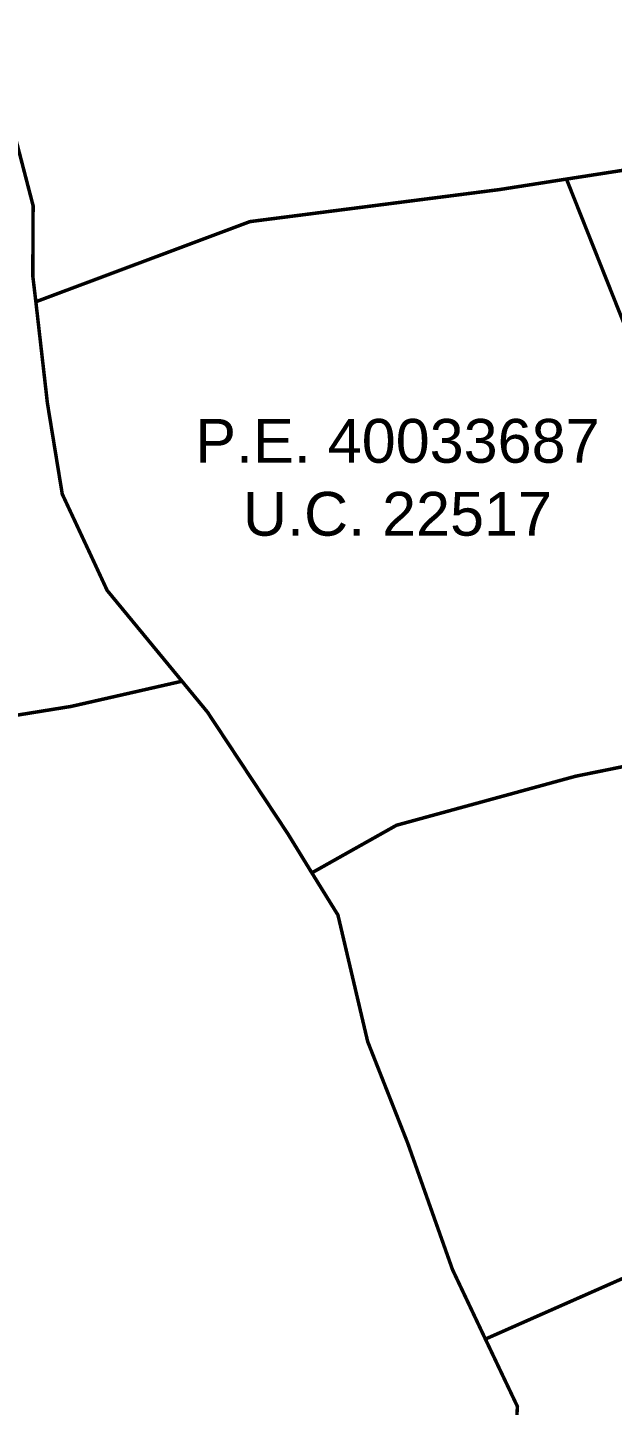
# Model space of a CAD drawing. Header units: metres. Extents: x 561401 to 594056, y 8460144 to 8508504.
# Drawn here: x 586865.6 to 586899, y 8501414.6 to 8501493.3 of the extents above; entities that cross this region are included whole.
import ezdxf

# ---------------------------------------------------------------- set-up
doc = ezdxf.new("R2010")
doc.units = ezdxf.units.M
for name, color, linetype in [('1.2. AFECTADOS BASE GRAFICA GORE', 76, 'Continuous'), ('1.2. BASE GRAFICA SUNARP', 150, 'Continuous'), ('1.3 ETIQUETA P.E. Y U.C.', 1, 'Continuous')]:
    doc.layers.add(name, color=color, linetype=linetype)
doc.styles.add('Arial', font='arial.ttf', dxfattribs={"height": 1})

msp = doc.modelspace()

# ---------------------------------------------------------------- linework, layer by layer
at = {"layer": '1.2. AFECTADOS BASE GRAFICA GORE', "color": 64, "linetype": 'Continuous', "lineweight": -3, "const_width": 0.2}
msp.add_lwpolyline([(586867.563, 8501466.68), (586866.714, 8501471.879), (586866.054, 8501477.668), (586865.881, 8501479.117), (586865.897, 8501483.156), (586864.768, 8501487.495), (586863.259, 8501489.895), (586848.581, 8501484.396), (586829.509, 8501482.077), (586830.07, 8501479.577), (586831.183, 8501470.609), (586832.276, 8501460.253), (586841.46, 8501464.997), (586843.948, 8501459.152), (586850.993, 8501459.796), (586858.215, 8501455.521), (586857.668, 8501452.873), (586868.074, 8501454.553), (586874.407, 8501455.992), (586870.127, 8501461.181), (586869.204, 8501463.171), (586867.563, 8501466.68)], close=True, dxfattribs=at)
at = {"layer": '1.2. BASE GRAFICA SUNARP', "color": 64, "linetype": 'Continuous', "lineweight": -3, "const_width": 0.2}
for points in [[(586859.012, 8501509.091), (586859.672, 8501506.581), (586862.228, 8501499.633), (586861.643, 8501496.174), (586861.329, 8501493.284), (586862.764, 8501490.685), (586863.259, 8501489.895), (586864.768, 8501487.495), (586865.897, 8501483.157), (586865.881, 8501479.117), (586866.054, 8501477.668), (586878.291, 8501482.247), (586892.548, 8501484.076), (586896.382, 8501484.676), (586917.738, 8501487.995), (586926.817, 8501490.795), (586924.92, 8501496.983), (586919.066, 8501516.249), (586913.838, 8501515.559), (586901.733, 8501514.91), (586870.837, 8501512.45), (586859.012, 8501509.091)], [(586896.382, 8501484.676), (586908.989, 8501453.013), (586913.013, 8501453.783), (586924.483, 8501456.132), (586937.602, 8501458.632), (586932.853, 8501468.67), (586933.331, 8501470.329), (586929.356, 8501482.477), (586926.817, 8501490.795), (586917.738, 8501487.995), (586896.382, 8501484.676)], [(586866.054, 8501477.668), (586866.714, 8501471.879), (586867.563, 8501466.68), (586869.204, 8501463.171), (586870.127, 8501461.181), (586874.407, 8501455.992), (586875.866, 8501454.223), (586880.459, 8501447.274), (586881.828, 8501445.045), (586886.668, 8501447.764), (586896.901, 8501450.563), (586908.989, 8501453.013), (586896.382, 8501484.676), (586892.548, 8501484.076), (586878.291, 8501482.247), (586866.054, 8501477.668)], [(586881.828, 8501445.045), (586883.32, 8501442.635), (586885.019, 8501435.407), (586887.303, 8501429.618), (586889.868, 8501422.38), (586891.748, 8501418.411), (586901.032, 8501422.51), (586918.39, 8501427.179), (586929.101, 8501429.748), (586939.317, 8501431.838), (586946.928, 8501433.217), (586937.602, 8501458.632), (586924.483, 8501456.132), (586913.013, 8501453.783), (586908.989, 8501453.013), (586896.901, 8501450.563), (586886.668, 8501447.764), (586881.828, 8501445.045)]]:
    msp.add_lwpolyline(points, close=True, dxfattribs=at)
msp.add_lwpolyline([(586893.487, 8501413.022), (586893.578, 8501414.561), (586891.748, 8501418.411), (586889.868, 8501422.38), (586887.303, 8501429.618), (586885.019, 8501435.407), (586883.32, 8501442.635), (586881.828, 8501445.045), (586880.459, 8501447.274), (586875.866, 8501454.223), (586874.407, 8501455.992), (586868.074, 8501454.553), (586857.668, 8501452.873), (586857.083, 8501450.763), (586855.417, 8501439.926), (586855.244, 8501425.699), (586855.211, 8501423.42), (586853.116, 8501409.852)], dxfattribs=at)

# ---------------------------------------------------------------- texts
at = {"layer": '1.3 ETIQUETA P.E. Y U.C.', "color": 1, "insert": (586886.722, 8501467.621), "char_height": 2.5, "attachment_point": 5, "style": 'Arial'}
msp.add_mtext('P.E. 40033687\\PU.C. 22517', dxfattribs=at)

doc.saveas('drawing.dxf')
